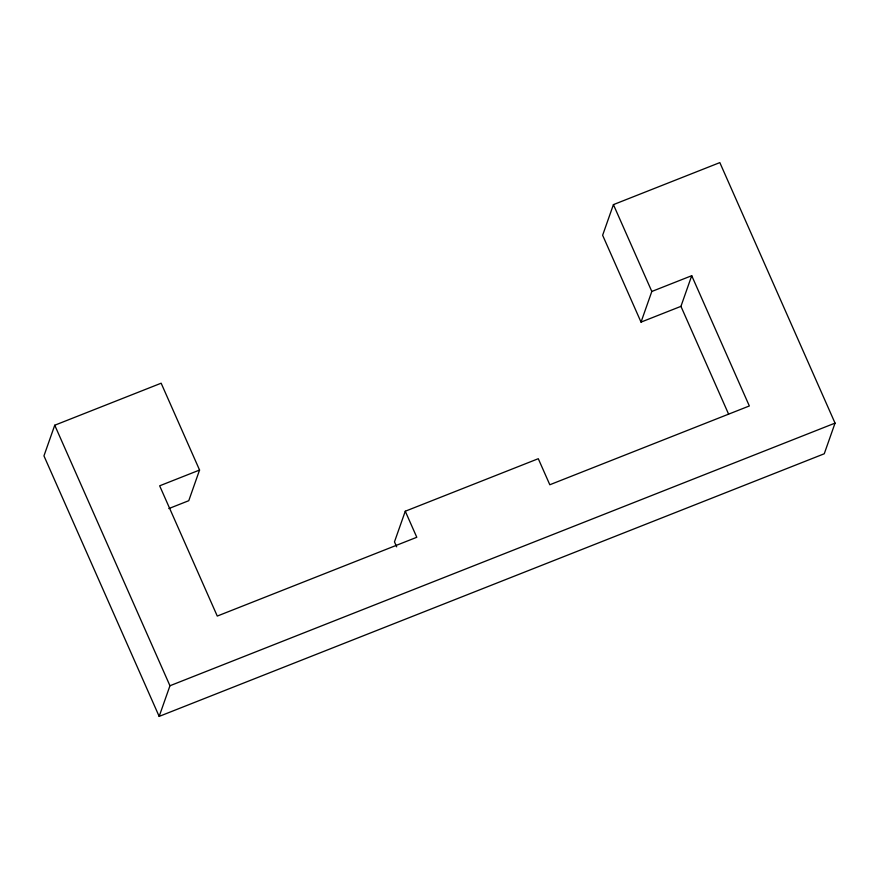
<?xml version="1.0" encoding="UTF-8"?>
<svg xmlns="http://www.w3.org/2000/svg" width="879" height="879" viewBox="0 0 879 879"><rect width="100%" height="100%" fill="white"/><g stroke="black" fill="none" stroke-linecap="round" stroke-linejoin="round"><path stroke-width="1.32" d="M168.812 508.578L188.765 500.7L199.566 470.045L161.154 383.211L54.74 425.227L43.95 455.882L159.165 716.396L824.26 453.773L835.05 423.118L719.835 162.604L613.421 204.62L602.631 235.264L641.033 322.11L680.939 306.353L691.729 275.698L651.822 291.465L641.033 322.11M159.165 716.396L169.955 685.752L54.74 425.227M691.729 275.698L749.337 405.966L549.814 484.758L538.289 458.706L405.274 511.226L394.473 541.871L396.671 546.837M199.566 470.045L159.659 485.812L217.267 616.069L416.789 537.278L405.274 511.226M169.955 685.752L835.05 423.118M680.939 306.353L728.57 414.064M613.421 204.62L651.822 291.465"/></g></svg>
